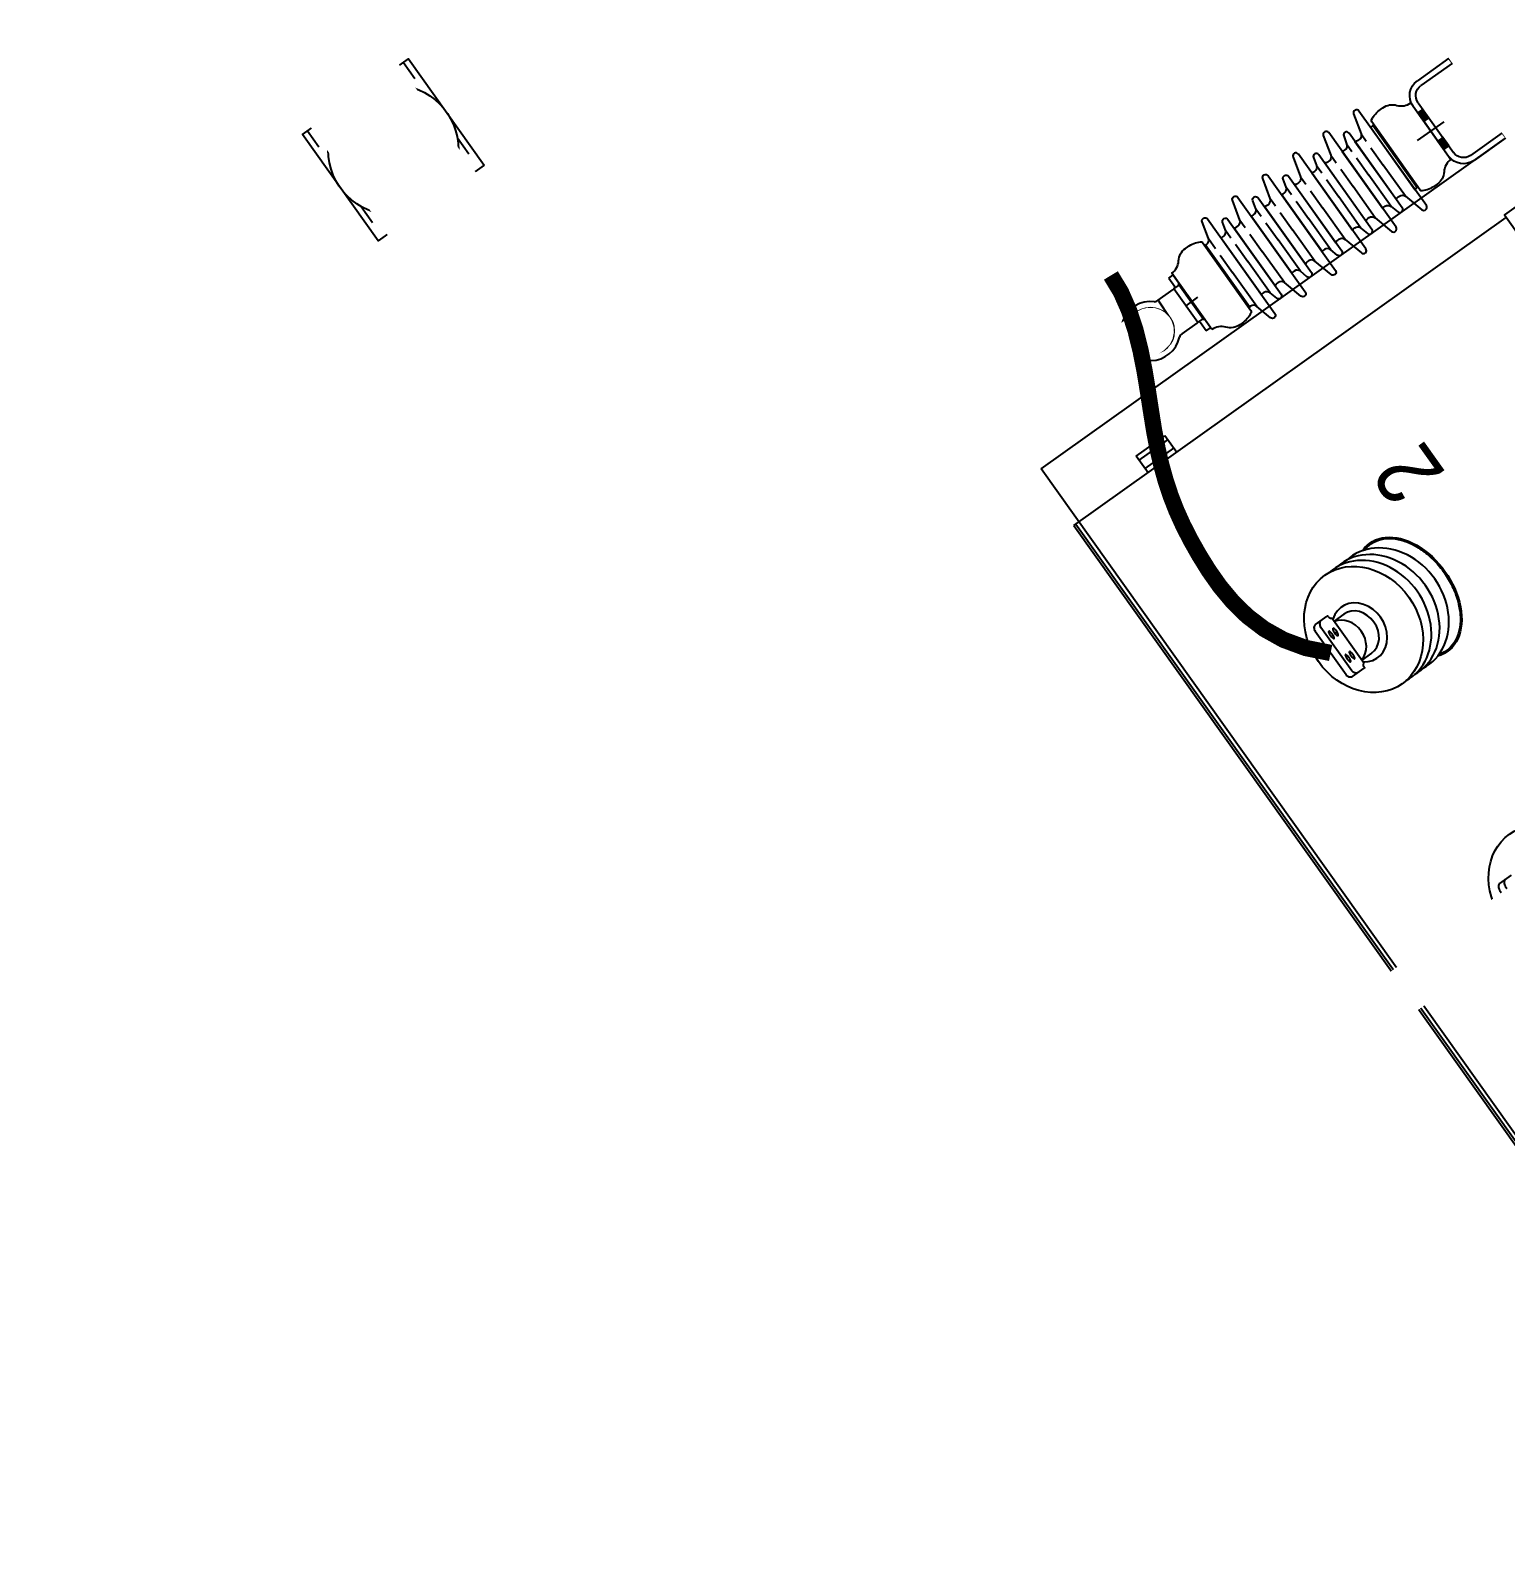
# Model space of a CAD drawing. Header units: feet. Extents: x 2321988 to 2329858, y 6722724 to 6730499.
# Drawn here: x 2326050.61 to 2326058.16, y 6726851.05 to 6726858.78 of the extents above; entities that cross this region are included whole.
import ezdxf
from ezdxf.enums import TextEntityAlignment as Align

# ---------------------------------------------------------------- set-up
doc = ezdxf.new("R2010")
doc.units = ezdxf.units.FT
doc.header["$MEASUREMENT"] = 0
doc.header["$PDSIZE"] = 5
doc.linetypes.add('Midpoint Site Plan$0$HIDDEN', pattern=[0.375, 0.25, -0.125])
for name, color, linetype in [('BESS Dimensions', 3, 'Continuous'), ('C-BESS-EQUIPMENT', 255, 'Continuous'), ('Midpoint Site Plan$0$C-EBUS', 5, 'Continuous'), ('Midpoint Site Plan$0$C-STEL', 4, 'Continuous')]:
    doc.layers.add(name, color=color, linetype=linetype)
doc.styles.add('Midpoint Site Plan$0$Style-ENGINEERING', font='ENGINEERING.shx')
doc.styles.add('TG_DIMS', font='arial.ttf')
doc.dimstyles.new('TG-PROPOSED-ANNO', dxfattribs={"dimtxt": 0.1, "dimasz": 0.1, "dimexe": 0.05, "dimexo": 0.05, "dimgap": 0.02, "dimtad": 0, "dimtih": 1, "dimtoh": 1, "dimdsep": 46, "dimtxsty": 'TG_DIMS', "dimcen": 0, "dimclrd": 256, "dimclre": 256, "dimclrt": 256, "dimaunit": 1, "dimadec": 6, "dimazin": 2, "dimtfac": 1, "dimtofl": 0, "dimtmove": 1, "dimatfit": 3, "dimfxl": 1, "dimtolj": 1, "dimtzin": 0, "dimarcsym": 0})

# ---------------------------------------------------------------- blocks, each defined once
blk = doc.blocks.new('Midpoint Site Plan$0$P1730-01-0001')
at = {"color": 0, "linetype": 'ByBlock', "lineweight": -2}
for p, q in [((-33.788, 34.998), (-33.788, 36.255)), ((-33.788, 36.255), (-31.627, 36.255)), ((-31.627, 34.998), (-31.627, 36.255)), ((-33.788, 35.942), (-31.627, 35.942)), ((-33.788, 35.31), (-31.627, 35.31)), ((-39.37, 34.998), (-39.37, -34.998)), ((-39.37, 34.998), (-6.806, 34.998)), ((-39.221, 34.998), (-39.221, -34.998)), ((-30.826, 21.464), (-29.948, 21.464)), ((-31.079, 21.133), (-31.079, 17.867)), ((-30.654, 21.133), (-30.654, 17.867)), ((-29.77, 21.2), (-29.77, 17.8)), ((-29.04, 20.971), (-29.77, 20.971)), ((-29.04, 18.029), (-29.77, 18.029)), ((-30.826, 17.536), (-29.948, 17.536)), ((-30.826, 1.964), (-29.948, 1.964)), ((-31.079, 1.633), (-31.079, -1.633)), ((-30.654, 1.633), (-30.654, -1.633))]:
    blk.add_line(p, q, dxfattribs=at)
blk.add_lwpolyline([(6.806, 35.194), (-6.806, 35.194), (-6.806, -35.194), (6.806, -35.194)], close=True, dxfattribs=at)
for centre, start, end in [((-29.948, 21.415), 0, 90), ((-29.948, 17.585), 270, 0)]:
    blk.add_arc(centre, 0.0491, start, end, dxfattribs=at)
for centre in [(-28.592, 19.5), (-28.592, 0)]:
    blk.add_ellipse(centre, major_axis=(0, 4.086), ratio=0.833977, dxfattribs=at)
for centre, major_axis, ratio, start_param, end_param in [((-27.964, 19.5), (0, 4.086), 0.833977, 3.049307, 6.375471), ((-27.346, 19.5), (0, 4.086), 0.833977, 3.050793, 6.373985), ((-26.648, 19.5), (0, 4.086), 0.833977, 3.038975, 6.385803), ((-30.826, 21.128), (0, -0.336), 0.755248, 3.141593, 4.725055), ((-30.4, 21.128), (0, -0.336), 0.755248, 3.141593, 4.725055), ((-28.905, 19.5), (0, 1.912), 0.833977, 2.568457, 6.856321), ((-30, 19.5), (0, 1.471), 0.833977, 3.329957, 6.094821), ((-29.04, 19.5), (0, 1.471), 0.833977, 3.141593, 6.283185), ((-30.826, 1.628), (0, -0.336), 0.755248, 3.141593, 4.725055), ((-30.4, 1.628), (0, -0.336), 0.755248, 3.141593, 4.725055)]:
    blk.add_ellipse(centre, major_axis=major_axis, ratio=ratio, start_param=start_param, end_param=end_param, dxfattribs=at)
at = {"color": 0, "linetype": 'ByBlock', "lineweight": -2, "extrusion": (0, 0, -1)}
for centre, major_axis, ratio, start_param, end_param in [((-25.204, 19.5), (0, 4.086), 0.670598, 6.046109, 9.661854), ((-30.826, 17.872), (0, 0.336), 0.755248, 3.141593, 4.725055), ((-30.4, 17.872), (0, 0.336), 0.755248, 3.141593, 4.725055)]:
    blk.add_ellipse(centre, major_axis=major_axis, ratio=ratio, start_param=start_param, end_param=end_param, dxfattribs=at)
for centre in [(-30.396, 20.374), (-30.088, 20.374), (-30.396, 18.626), (-30.088, 18.626)]:
    blk.add_ellipse(centre, major_axis=(0, 0.275), ratio=0.262998, dxfattribs=at)
at = {"color": 0, "linetype": 'ByBlock', "lineweight": -2}
blk.add_open_spline([(-25.719, 23.431), (-25.632, 23.457), (-25.544, 23.477), (-25.247, 23.519), (-25.036, 23.512), (-24.621, 23.422), (-24.416, 23.34), (-24.023, 23.104), (-23.835, 22.95), (-23.489, 22.578), (-23.33, 22.36), (-23.05, 21.873), (-22.93, 21.604), (-22.736, 21.03), (-22.661, 20.725), (-22.564, 20.097), (-22.54, 19.774), (-22.545, 19.129), (-22.574, 18.808), (-22.682, 18.183), (-22.761, 17.881), (-22.964, 17.314), (-23.089, 17.05), (-23.376, 16.573), (-23.538, 16.361), (-23.89, 16.002), (-24.08, 15.855), (-24.476, 15.633), (-24.682, 15.558), (-25.099, 15.483), (-25.31, 15.483), (-25.586, 15.533), (-25.653, 15.549), (-25.719, 15.569)], degree=3, knots=[6.085725, 6.085725, 6.085725, 6.085725, 6.186944, 6.186944, 6.426796, 6.426796, 6.666649, 6.666649, 6.906501, 6.906501, 7.146353, 7.146353, 7.386205, 7.386205, 7.626057, 7.626057, 7.86591, 7.86591, 8.105762, 8.105762, 8.345614, 8.345614, 8.585466, 8.585466, 8.825318, 8.825318, 9.065171, 9.065171, 9.305023, 9.305023, 9.544875, 9.544875, 9.622239, 9.622239, 9.622239, 9.622239], dxfattribs=at)
for points in [[(-29.899, 21.415), (-29.854, 21.249), (-29.77, 21.2)], [(-29.899, 17.585), (-29.854, 17.751), (-29.77, 17.8)]]:
    blk.add_spline(points, degree=3, dxfattribs=at)
at = {"color": 0, "linetype": 'ByBlock', "lineweight": -2, "style": 'Midpoint Site Plan$0$Style-ENGINEERING', "width": 0.9}
blk.add_text('2', height=3.929, rotation=90, dxfattribs=at).set_placement((-20.852, 24.34), align=Align.MIDDLE_LEFT)
blk = doc.blocks.new('Midpoint Site Plan$0$a2 side')
at = {"layer": 'Midpoint Site Plan$0$C-STEL'}
h = blk.add_hatch(color=256, dxfattribs=at)
h.dxf.hatch_style = 1
h.paths.add_polyline_path([(-0.748, 3.5), (-1.373, 3.5), (-1.373, 3.125), (-0.748, 3.125)])
h = blk.add_hatch(color=256, dxfattribs=at)
h.dxf.hatch_style = 1
h.paths.add_polyline_path([(0.748, 3.5), (1.373, 3.5), (1.373, 3.125), (0.748, 3.125)])
for p, q in [((-1.875, 3.5), (1.875, 3.5)), ((-1.875, 3.125), (1.875, 3.125)), ((-3, 0), (-3, 2.375)), ((-2.625, 0), (-2.625, 2.375)), ((2.625, 0), (2.625, 2.375)), ((3, 0), (3, 2.375)), ((-3, 0), (-2.625, 0)), ((3, 0), (2.625, 0))]:
    blk.add_line(p, q, dxfattribs=at)
at = {"layer": 'Midpoint Site Plan$0$C-STEL', "ltscale": 0.25}
for points in [[(-1.373, 3.125), (-0.748, 3.125), (-0.748, 3.5), (-1.373, 3.5)], [(1.373, 3.125), (0.748, 3.125), (0.748, 3.5), (1.373, 3.5)]]:
    blk.add_lwpolyline(points, close=True, dxfattribs=at)
at = {"layer": 'Midpoint Site Plan$0$C-STEL'}
for centre, radius, start, end in [((-1.875, 2.375), 1.125, 90, 180), ((-1.875, 2.375), 0.75, 90, 180), ((1.875, 2.375), 1.125, 0, 90), ((1.875, 2.375), 0.75, 0, 90)]:
    blk.add_arc(centre, radius, start, end, dxfattribs=at)
blk = doc.blocks.new('Midpoint Site Plan$0$TRAVIS 19-347 side')
for p, q in [((-1.268, 1.638), (-1.269, 0.506)), ((1.219, 1.639), (-0.007, 1.685)), ((1.219, 1.639), (1.261, 1.639)), ((1.261, 1.639), (1.261, 0.508)), ((-1.983, 0.325), (-1.373, 0.325)), ((-1.983, 0.325), (-1.983, 0.01)), ((-1.373, 0.029), (-1.311, 0.048)), ((1.301, 0.048), (-1.311, 0.048)), ((-1.274, 0.457), (-1.274, 0.048)), ((-1.274, 0.457), (1.265, 0.457)), ((1.265, 0.457), (1.265, 0.048)), ((1.301, 0.048), (1.363, 0.029)), ((1.98, 0.325), (1.36, 0.325)), ((1.98, 0.325), (1.98, 0.01)), ((-1.965, -0.003), (-0.058, -0.003)), ((1.962, -0.003), (0.044, -0.003))]:
    blk.add_line(p, q)
blk.add_circle((-0.007, 3.122), 1.438)
for centre, radius, start, end in [((-0.144, 3.199), 1.657, 72.93766, 145.15261), ((0.137, 3.205), 1.649, 34.77358, 94.97346), ((0.268, 4.59), 0.207, 330.04977, 68.98711), ((-0.006, 3.122), 1.814, 145.62986, 222.57119), ((-0.006, 3.122), 1.814, 317.42881, 34.37014), ((-1.597, 1.683), 0.332, 352.20081, 39.71742), ((1.584, 1.683), 0.331, 140.24249, 187.67597), ((-1.965, 0.017), 0.0197, 202.11331, 267.87152), ((-1.406, 0.505), 0.182, 280.56132, 316.1627), ((-1.249, -0.014), 0.0379, 19.55084, 160.44916), ((-1.207, 0.519), 0.0637, 191.98059, 258.01392), ((-0.976, -0.014), 0.0377, 19.2824, 160.7176), ((-0.007, -0.04), 0.063, 35.97217, 144.02783), ((0.974, -0.014), 0.0376, 19.25543, 160.74457), ((1.193, 0.524), 0.0695, 285.47653, 346.60065), ((1.248, -0.014), 0.0377, 19.28244, 160.71756), ((1.394, 0.505), 0.182, 223.8373, 259.43868), ((1.962, 0.017), 0.0197, 272.12848, 337.88669)]:
    blk.add_arc(centre, radius, start, end)
at = {"layer": 'Defpoints', "color": 2}
for p, q in [((-0.007, 0.441), (-0.007, -0.446)), ((-0.45, -0.003), (0.437, -0.003))]:
    blk.add_line(p, q, dxfattribs=at)
at = {"layer": 'Midpoint Site Plan$0$C-EBUS', "const_width": 0.133}
blk.add_lwpolyline([(-1.378, 3.122, 1), (1.364, 3.122, 1)], format="xyb", close=True, dxfattribs=at)
at = {"layer": 'Midpoint Site Plan$0$C-EBUS'}
for radius in [1.437, 1.304]:
    blk.add_circle((-0.007, 3.122), radius, dxfattribs=at)
blk = doc.blocks.new('Midpoint Site Plan$0$TR210 INSULATOR SIDE VIEW')
at = {"color": 0}
for p, q in [((-2.56, 14.932), (0, 14.932)), ((1.303, 14.932), (0, 14.932)), ((2.56, 14.932), (1.797, 14.932)), ((-2.357, 13.785), (0, 13.785)), ((1.303, 13.785), (0, 13.785)), ((2.357, 13.785), (1.797, 13.785)), ((-2.357, 12.705), (0, 12.705)), ((1.303, 12.705), (0, 12.705)), ((2.357, 12.705), (1.797, 12.705)), ((-2.357, 11.504), (0, 11.504)), ((1.303, 11.504), (0, 11.504)), ((2.357, 11.504), (1.797, 11.504)), ((-2.357, 10.423), (0, 10.423)), ((1.303, 10.423), (0, 10.423)), ((2.357, 10.423), (1.797, 10.423)), ((-2.357, 9.223), (0, 9.223)), ((1.303, 9.223), (0, 9.223)), ((2.357, 9.223), (1.797, 9.223)), ((-2.357, 8.142), (0, 8.142)), ((1.303, 8.142), (0, 8.142)), ((2.357, 8.142), (1.797, 8.142)), ((-2.357, 6.941), (0, 6.941)), ((1.303, 6.941), (0, 6.941)), ((2.357, 6.941), (1.797, 6.941)), ((-2.357, 5.861), (0, 5.861)), ((1.303, 5.861), (0, 5.861)), ((2.357, 5.861), (1.797, 5.861)), ((-2.357, 4.66), (0, 4.66)), ((1.303, 4.66), (0, 4.66)), ((2.357, 4.66), (1.797, 4.66)), ((-2.357, 3.58), (0, 3.58)), ((1.303, 3.58), (0, 3.58)), ((2.357, 3.58), (1.797, 3.58))]:
    blk.add_line(p, q, dxfattribs=at)
at = {"color": 0, "flags": 128}
for points in [[(-2.125, 18), (2.125, 18, 0.227735), (2.5, 17.219, -0.227741), (2.875, 16.439), (2.875, 16.258, -0.121869), (2.673, 15.442, -0.278289), (2.562, 15.375), (-2.563, 15.375, -0.278278), (-2.673, 15.442, -0.121894), (-2.875, 16.258), (-2.875, 16.439, -0.227722), (-2.5, 17.219, 0.227718), (-2.125, 18)], [(-2.328, 15.312), (2.328, 15.312), (2.328, 15.233, 0.339454), (2.56, 14.932), (3.611, 14.65, -0.876805), (3.563, 14.281), (-3.562, 14.281, -0.876793), (-3.611, 14.65), (-2.56, 14.932, 0.339454), (-2.328, 15.233)], [(-2.15, 14.281), (2.15, 14.281, 0.101429), (2.125, 14.158), (2.125, 14.087, 0.339454), (2.357, 13.785), (2.861, 13.65, -0.876981), (2.812, 13.281), (-2.813, 13.281, -0.876976), (-2.861, 13.65), (-2.357, 13.785, 0.339451), (-2.125, 14.087), (-2.125, 14.158, 0.101427), (-2.15, 14.281)], [(-2.188, 13.281), (2.188, 13.281, 0.163407), (2.125, 13.093), (2.125, 13.007, 0.339454), (2.357, 12.705), (3.611, 12.369, -0.876804), (3.563, 12), (-3.562, 12, -0.876793), (-3.611, 12.369), (-2.357, 12.705, 0.339454), (-2.125, 13.007), (-2.125, 13.093, 0.163407), (-2.188, 13.281)], [(-2.15, 12), (2.15, 12, 0.101429), (2.125, 11.877), (2.125, 11.806, 0.339454), (2.357, 11.504), (2.861, 11.369, -0.876981), (2.812, 11), (-2.813, 11, -0.876973), (-2.861, 11.369), (-2.357, 11.504, 0.339455), (-2.125, 11.806), (-2.125, 11.877, 0.101427), (-2.15, 12)], [(-2.188, 11), (2.188, 11, 0.163407), (2.125, 10.811), (2.125, 10.725, 0.339454), (2.357, 10.423), (3.611, 10.087, -0.876804), (3.563, 9.719), (-3.562, 9.719, -0.876793), (-3.611, 10.087), (-2.357, 10.423, 0.339454), (-2.125, 10.725), (-2.125, 10.811, 0.163407), (-2.188, 11)], [(-2.15, 9.719), (2.15, 9.719, 0.101429), (2.125, 9.596), (2.125, 9.524, 0.339454), (2.357, 9.223), (2.861, 9.087, -0.876981), (2.812, 8.719), (-2.813, 8.719, -0.876973), (-2.861, 9.087), (-2.357, 9.223, 0.339455), (-2.125, 9.524), (-2.125, 9.596, 0.101428), (-2.15, 9.719)], [(-2.188, 8.719, -0.163407), (-2.125, 8.53), (-2.125, 8.444, -0.339454), (-2.357, 8.142), (-3.611, 7.806, 0.877156), (-3.562, 7.437), (3.563, 7.437, 0.877149), (3.611, 7.806), (2.357, 8.142, -0.339454), (2.125, 8.444), (2.125, 8.53, -0.163407), (2.188, 8.719)], [(-2.15, 7.437, -0.101429), (-2.125, 7.315), (-2.125, 7.243, -0.339454), (-2.357, 6.941), (-2.861, 6.806, 0.876981), (-2.813, 6.437), (2.812, 6.437, 0.876973), (2.861, 6.806), (2.357, 6.941, -0.339455), (2.125, 7.243), (2.125, 7.315, -0.101427), (2.15, 7.437)], [(-2.188, 6.437, -0.163407), (-2.125, 6.249), (-2.125, 6.163, -0.339454), (-2.357, 5.861), (-3.611, 5.525, 0.877156), (-3.562, 5.156), (3.563, 5.156, 0.877149), (3.611, 5.525), (2.357, 5.861, -0.339454), (2.125, 6.163), (2.125, 6.249, -0.163407), (2.188, 6.437)], [(-2.15, 5.156, -0.101429), (-2.125, 5.033), (-2.125, 4.962, -0.339454), (-2.357, 4.66), (-2.861, 4.525, 0.876981), (-2.813, 4.156), (2.812, 4.156, 0.876976), (2.861, 4.525), (2.357, 4.66, -0.339451), (2.125, 4.962), (2.125, 5.033, -0.101427), (2.15, 5.156)], [(-2.188, 4.156, -0.163407), (-2.125, 3.968), (-2.125, 3.882, -0.339454), (-2.357, 3.58), (-3.611, 3.244, 0.877156), (-3.562, 2.875), (3.563, 2.875, 0.877149), (3.611, 3.244), (2.357, 3.58, -0.339454), (2.125, 3.882), (2.125, 3.968, -0.163407), (2.188, 4.156)], [(-2.328, 2.687), (-2.328, 2.734, 0.1173), (-2.362, 2.875), (2.362, 2.875, 0.1173), (2.328, 2.734), (2.328, 2.687)]]:
    blk.add_lwpolyline(points, format="xyb", close=True, dxfattribs=at)
at = {"color": 0}
for points in [[(2.344, 15.312), (-2.344, 15.312), (-2.344, 15.375), (2.344, 15.375)], [(-2.344, 2.687), (2.344, 2.687), (2.344, 2.625), (-2.344, 2.625)]]:
    blk.add_lwpolyline(points, close=True, dxfattribs=at)
at = {"color": 0, "flags": 128}
blk.add_lwpolyline([(-2.563, 2.625), (2.562, 2.625, -0.278295), (2.673, 2.558, -0.121858), (2.875, 1.742), (2.875, 1.561, -0.227722), (2.5, 0.781, 0.227721), (2.125, 0), (-2.125, 0, 0.22774), (-2.5, 0.781, -0.227745), (-2.875, 1.561), (-2.875, 1.742, -0.121869), (-2.673, 2.558, -0.278289), (-2.563, 2.625, 0.999995)], format="xyb", dxfattribs=at)
at = {"layer": 'Defpoints', "color": 2, "linetype": 'Continuous'}
for p, q in [((0, 1), (0, -1)), ((-1, 0), (1, 0))]:
    blk.add_line(p, q, dxfattribs=at)
blk = doc.blocks.new('*U57')
at = {"layer": 'C-BESS-EQUIPMENT'}
blk.add_lwpolyline([(351, -39), (351, 39), (429, 39), (429, -39)], close=True, dxfattribs=at)
at = {"layer": 'C-BESS-EQUIPMENT', "rotation": 90}
blk.add_blockref('Midpoint Site Plan$0$P1730-01-0001', (390, 0), dxfattribs=at)
at = {"layer": 'C-BESS-EQUIPMENT', "xscale": -1, "rotation": 180}
blk.add_blockref('Midpoint Site Plan$0$a2 side', (348, -4), dxfattribs=at)
at = {"layer": 'C-BESS-EQUIPMENT', "linetype": 'Continuous', "rotation": 180}
blk.add_blockref('Midpoint Site Plan$0$TRAVIS 19-347 side', (348, -25.5), dxfattribs=at)
for points in [[(308, -67.5), (308, 67.5), (316, 67.5), (316, -67.5)], [(232.562, -240), (232.562, -29.975), (232.562, -28.601), (232.619, -28.247), (232.734, -27.953), (233.003, -27.593), (233.295, -27.374), (233.588, -27.247), (234, -27.185), (234.261, -27.208), (234.595, -27.311), (234.901, -27.497), (235.191, -27.807), (235.354, -28.122), (235.444, -28.622), (235.437, -240)], [(274.562, -240), (274.562, -29.975), (274.562, -28.601), (274.619, -28.247), (274.734, -27.953), (275.003, -27.593), (275.295, -27.374), (275.588, -27.247), (276, -27.185), (276.261, -27.208), (276.595, -27.311), (276.901, -27.497), (277.191, -27.807), (277.354, -28.122), (277.444, -28.622), (277.437, -240)], [(430.562, -240), (430.562, -29.975), (430.562, -28.601), (430.619, -28.247), (430.734, -27.953), (431.003, -27.593), (431.295, -27.374), (431.588, -27.247), (432, -27.185), (432.261, -27.208), (432.595, -27.311), (432.901, -27.497), (433.191, -27.807), (433.354, -28.122), (433.444, -28.622), (433.437, -240)]]:
    blk.add_wipeout(points).dxf.layer = 'C-BESS-EQUIPMENT'
at = {"layer": 'C-BESS-EQUIPMENT', "linetype": 'Midpoint Site Plan$0$HIDDEN', "ltscale": 0.25}
for p, q in [((308, -56.375), (310.309, -56.375)), ((313.691, -56.375), (316, -56.375)), ((308, -63.625), (310.309, -63.625)), ((313.691, -63.625), (316, -63.625))]:
    blk.add_line(p, q, dxfattribs=at)
at = {"layer": 'C-BESS-EQUIPMENT'}
blk.add_lwpolyline([(316, -56), (316, -64), (308, -64), (308, -56)], close=True, dxfattribs=at)
blk.add_circle((312, -60), 4, dxfattribs=at)
at = {"layer": 'C-BESS-EQUIPMENT', "linetype": 'Continuous', "rotation": 180}
blk.add_blockref('Midpoint Site Plan$0$TR210 INSULATOR SIDE VIEW', (348, -7.5), dxfattribs=at)
for points in [[(319.5, -4), (319.5, 4), (460.5, 4), (460.5, -4)], [(346.562, -240), (346.562, -29.975), (346.562, -28.601), (346.619, -28.247), (346.734, -27.953), (347.003, -27.593), (347.295, -27.374), (347.588, -27.247), (348, -27.185), (348.261, -27.208), (348.595, -27.311), (348.901, -27.497), (349.191, -27.807), (349.354, -28.122), (349.444, -28.622), (349.437, -240)], [(388.562, -240), (388.562, -29.975), (388.562, -28.601), (388.619, -28.247), (388.734, -27.953), (389.003, -27.593), (389.295, -27.374), (389.588, -27.247), (390, -27.185), (390.261, -27.208), (390.595, -27.311), (390.901, -27.497), (391.191, -27.807), (391.354, -28.122), (391.444, -28.622), (391.437, -240)]]:
    blk.add_wipeout(points).dxf.layer = 'C-BESS-EQUIPMENT'
at = {"layer": 'C-BESS-EQUIPMENT', "const_width": 1}
blk.add_lwpolyline([(370.5, -31.079), (369.361, -32.15), (368.169, -32.961), (366.942, -33.542), (365.699, -33.928), (364.457, -34.151), (363.236, -34.242), (362.051, -34.236), (360.923, -34.164), (359.863, -34.053), (358.86, -33.904), (357.898, -33.714), (356.96, -33.478), (356.03, -33.191), (355.091, -32.85), (354.126, -32.451), (353.12, -31.988), (352.059, -31.463), (350.949, -30.904), (349.801, -30.341), (348.623, -29.809), (347.426, -29.338), (346.22, -28.962), (345.015, -28.713), (343.82, -28.622)], dxfattribs=at)
blk = doc.blocks.new('*D110')
at = {"layer": 'BESS Dimensions', "lineweight": -2, "transparency": 16777216}
for p, q in [((2325959.3419, 6726878.5788), (2325907.9067, 6726841.9324)), ((2325917.7814, 6726836.6894), (2325957.7158, 6726780.6393)), ((2326007.7221, 6726710.4528), (2325967.7877, 6726766.5029)), ((2326060.8878, 6726736.0536), (2326009.4525, 6726699.4072))]:
    blk.add_line(p, q, dxfattribs=at)
at = {"layer": 'BESS Dimensions', "transparency": 16777216}
for points in [[(2325919.1388, 6726837.6565), (2325916.424, 6726835.7223), (2325911.9788, 6726844.8337)], [(2326009.0794, 6726711.4199), (2326006.3647, 6726709.4857), (2326013.5247, 6726702.3085)]]:
    blk.add_solid(points, dxfattribs=at)
at = {"layer": 'Defpoints', "color": 0, "transparency": 16777216}
for p in [(2325963.414, 6726881.4801), (2326064.9599, 6726738.9549), (2326013.5247, 6726702.3085)]:
    blk.add_point(p, dxfattribs=at)
at = {"layer": 'BESS Dimensions', "transparency": 16777216, "insert": (2325962.7517, 6726773.5711), "char_height": 10, "attachment_point": 5, "style": 'TG_DIMS'}
blk.add_mtext("\\A1;175'", dxfattribs=at)

msp = doc.modelspace()

# ---------------------------------------------------------------- block references
at = {"layer": 'C-BESS-EQUIPMENT', "xscale": 0.08333333333333331, "yscale": 0.08333333333333331, "zscale": 0.08333333333333331, "rotation": 305.4689808292026}
msp.add_blockref('*U57', (2326041.4532, 6726882.2405), dxfattribs=at)

# ---------------------------------------------------------------- next in the draw order: wipeouts: each hides what was drawn before it
msp.add_wipeout([(2326044.1544, 6726887.5417), (2326077.858, 6726840.2369), (2326077.4083, 6726839.9165), (2326043.7047, 6726887.2214)]).dxf.layer = 'C-BESS-EQUIPMENT'

# ---------------------------------------------------------------- next in the draw order: wipeouts: each hides what was drawn before it
msp.add_wipeout([(2326040.0822, 6726884.6404), (2326073.7858, 6726837.3356), (2326073.3362, 6726837.0152), (2326039.6325, 6726884.3201)]).dxf.layer = 'C-BESS-EQUIPMENT'

# ---------------------------------------------------------------- next in the draw order: wipeouts: each hides what was drawn before it
msp.add_wipeout([(2326036.0101, 6726881.739), (2326069.7137, 6726834.4343), (2326069.264, 6726834.1139), (2326035.5604, 6726881.4188)]).dxf.layer = 'C-BESS-EQUIPMENT'

# ---------------------------------------------------------------- next in the draw order: dimensions: what is measured, and where the dimension line sits
at = {"layer": 'BESS Dimensions'}
dim = msp.add_aligned_dim(p1=(2325963.414, 6726881.4801), p2=(2326064.9599, 6726738.9549), distance=-63.1549, dimstyle='TG-PROPOSED-ANNO', override={"dimscale": 50, "dimpost": "'"}, dxfattribs=at)
dim.commit()
dim.dimension.update_dxf_attribs({"geometry": '*D110', "text_midpoint": (2325962.7517, 6726773.5711)})

doc.saveas('drawing.dxf')
